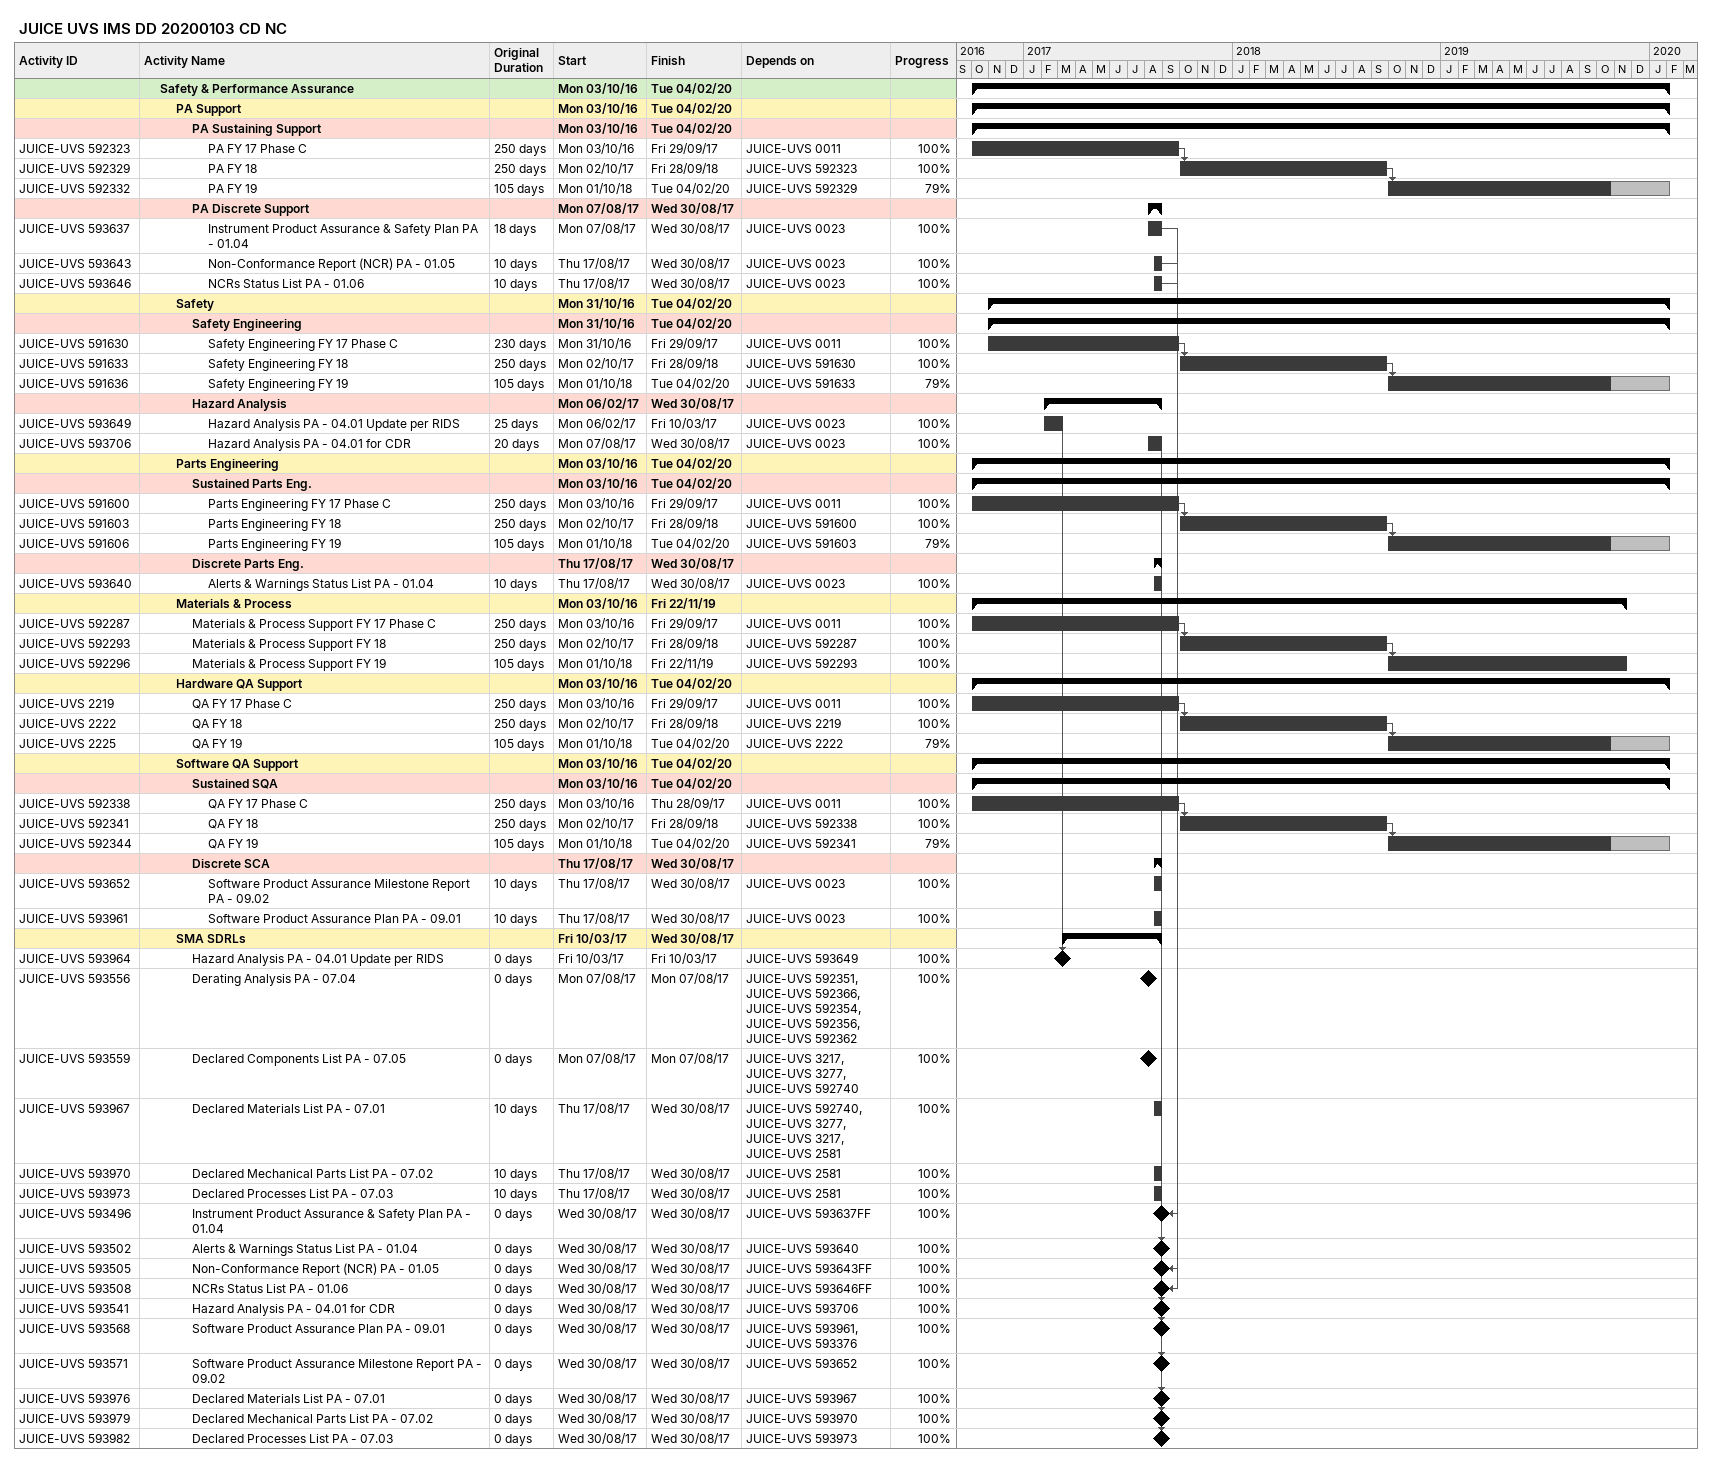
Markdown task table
JUICE UVS IMS DD 20200103 CD NC

| ID | Level | Task | Original duration | Start | Finish | Predecessors | % complete |
|---|---|---|---|---|---|---|---|
|  | 2 | **Safety & Performance Assurance** |  | 2016-10-03 | 2020-02-04 |  |  |
|  | 3 | **PA Support** |  | 2016-10-03 | 2020-02-04 |  |  |
|  | 4 | **PA Sustaining Support** |  | 2016-10-03 | 2020-02-04 |  |  |
| JUICE-UVS 592323 | 5 | PA FY 17 Phase C | 250d | 2016-10-03 | 2017-09-29 | JUICE-UVS 0011 | 100 |
| JUICE-UVS 592329 | 5 | PA FY 18 | 250d | 2017-10-02 | 2018-09-28 | JUICE-UVS 592323 | 100 |
| JUICE-UVS 592332 | 5 | PA FY 19 | 105d | 2018-10-01 | 2020-02-04 | JUICE-UVS 592329 | 79 |
|  | 4 | **PA Discrete Support** |  | 2017-08-07 | 2017-08-30 |  |  |
| JUICE-UVS 593637 | 5 | Instrument Product Assurance & Safety Plan PA - 01.04 | 18d | 2017-08-07 | 2017-08-30 | JUICE-UVS 0023 | 100 |
| JUICE-UVS 593643 | 5 | Non-Conformance Report (NCR) PA - 01.05 | 10d | 2017-08-17 | 2017-08-30 | JUICE-UVS 0023 | 100 |
| JUICE-UVS 593646 | 5 | NCRs Status List PA - 01.06 | 10d | 2017-08-17 | 2017-08-30 | JUICE-UVS 0023 | 100 |
|  | 3 | **Safety** |  | 2016-10-31 | 2020-02-04 |  |  |
|  | 4 | **Safety Engineering** |  | 2016-10-31 | 2020-02-04 |  |  |
| JUICE-UVS 591630 | 5 | Safety Engineering FY 17 Phase C | 230d | 2016-10-31 | 2017-09-29 | JUICE-UVS 0011 | 100 |
| JUICE-UVS 591633 | 5 | Safety Engineering FY 18 | 250d | 2017-10-02 | 2018-09-28 | JUICE-UVS 591630 | 100 |
| JUICE-UVS 591636 | 5 | Safety Engineering FY 19 | 105d | 2018-10-01 | 2020-02-04 | JUICE-UVS 591633 | 79 |
|  | 4 | **Hazard Analysis** |  | 2017-02-06 | 2017-08-30 |  |  |
| JUICE-UVS 593649 | 5 | Hazard Analysis PA - 04.01 Update per RIDS | 25d | 2017-02-06 | 2017-03-10 | JUICE-UVS 0023 | 100 |
| JUICE-UVS 593706 | 5 | Hazard Analysis PA - 04.01 for CDR | 20d | 2017-08-07 | 2017-08-30 | JUICE-UVS 0023 | 100 |
|  | 3 | **Parts Engineering** |  | 2016-10-03 | 2020-02-04 |  |  |
|  | 4 | **Sustained Parts Eng.** |  | 2016-10-03 | 2020-02-04 |  |  |
| JUICE-UVS 591600 | 5 | Parts Engineering FY 17 Phase C | 250d | 2016-10-03 | 2017-09-29 | JUICE-UVS 0011 | 100 |
| JUICE-UVS 591603 | 5 | Parts Engineering FY 18 | 250d | 2017-10-02 | 2018-09-28 | JUICE-UVS 591600 | 100 |
| JUICE-UVS 591606 | 5 | Parts Engineering FY 19 | 105d | 2018-10-01 | 2020-02-04 | JUICE-UVS 591603 | 79 |
|  | 4 | **Discrete Parts Eng.** |  | 2017-08-17 | 2017-08-30 |  |  |
| JUICE-UVS 593640 | 5 | Alerts & Warnings Status List PA - 01.04 | 10d | 2017-08-17 | 2017-08-30 | JUICE-UVS 0023 | 100 |
|  | 3 | **Materials & Process** |  | 2016-10-03 | 2019-11-22 |  |  |
| JUICE-UVS 592287 | 4 | Materials & Process Support FY 17 Phase C | 250d | 2016-10-03 | 2017-09-29 | JUICE-UVS 0011 | 100 |
| JUICE-UVS 592293 | 4 | Materials & Process Support FY 18 | 250d | 2017-10-02 | 2018-09-28 | JUICE-UVS 592287 | 100 |
| JUICE-UVS 592296 | 4 | Materials & Process Support FY 19 | 105d | 2018-10-01 | 2019-11-22 | JUICE-UVS 592293 | 100 |
|  | 3 | **Hardware QA Support** |  | 2016-10-03 | 2020-02-04 |  |  |
| JUICE-UVS 2219 | 4 | QA FY 17 Phase C | 250d | 2016-10-03 | 2017-09-29 | JUICE-UVS 0011 | 100 |
| JUICE-UVS 2222 | 4 | QA FY 18 | 250d | 2017-10-02 | 2018-09-28 | JUICE-UVS 2219 | 100 |
| JUICE-UVS 2225 | 4 | QA FY 19 | 105d | 2018-10-01 | 2020-02-04 | JUICE-UVS 2222 | 79 |
|  | 3 | **Software QA Support** |  | 2016-10-03 | 2020-02-04 |  |  |
|  | 4 | **Sustained SQA** |  | 2016-10-03 | 2020-02-04 |  |  |
| JUICE-UVS 592338 | 5 | QA FY 17 Phase C | 250d | 2016-10-03 | 2017-09-28 | JUICE-UVS 0011 | 100 |
| JUICE-UVS 592341 | 5 | QA FY 18 | 250d | 2017-10-02 | 2018-09-28 | JUICE-UVS 592338 | 100 |
| JUICE-UVS 592344 | 5 | QA FY 19 | 105d | 2018-10-01 | 2020-02-04 | JUICE-UVS 592341 | 79 |
|  | 4 | **Discrete SCA** |  | 2017-08-17 | 2017-08-30 |  |  |
| JUICE-UVS 593652 | 5 | Software Product Assurance Milestone Report PA - 09.02 | 10d | 2017-08-17 | 2017-08-30 | JUICE-UVS 0023 | 100 |
| JUICE-UVS 593961 | 5 | Software Product Assurance Plan PA - 09.01 | 10d | 2017-08-17 | 2017-08-30 | JUICE-UVS 0023 | 100 |
|  | 3 | **SMA SDRLs** |  | 2017-03-10 | 2017-08-30 |  |  |
| JUICE-UVS 593964 | 4 | Hazard Analysis PA - 04.01 Update per RIDS | 0d | 2017-03-10 | 2017-03-10 | JUICE-UVS 593649 | 100 |
| JUICE-UVS 593556 | 4 | Derating Analysis PA - 07.04 | 0d | 2017-08-07 | 2017-08-07 | JUICE-UVS 592351, JUICE-UVS 592366, JUICE-UVS 592354, JUICE-UVS 592356, JUICE-UVS 592362 | 100 |
| JUICE-UVS 593559 | 4 | Declared Components List PA - 07.05 | 0d | 2017-08-07 | 2017-08-07 | JUICE-UVS 3217, JUICE-UVS 3277, JUICE-UVS 592740 | 100 |
| JUICE-UVS 593967 | 4 | Declared Materials List PA - 07.01 | 10d | 2017-08-17 | 2017-08-30 | JUICE-UVS 592740, JUICE-UVS 3277, JUICE-UVS 3217, JUICE-UVS 2581 | 100 |
| JUICE-UVS 593970 | 4 | Declared Mechanical Parts List PA - 07.02 | 10d | 2017-08-17 | 2017-08-30 | JUICE-UVS 2581 | 100 |
| JUICE-UVS 593973 | 4 | Declared Processes List PA - 07.03 | 10d | 2017-08-17 | 2017-08-30 | JUICE-UVS 2581 | 100 |
| JUICE-UVS 593496 | 4 | Instrument Product Assurance & Safety Plan PA - 01.04 | 0d | 2017-08-30 | 2017-08-30 | JUICE-UVS 593637FF | 100 |
| JUICE-UVS 593502 | 4 | Alerts & Warnings Status List PA - 01.04 | 0d | 2017-08-30 | 2017-08-30 | JUICE-UVS 593640 | 100 |
| JUICE-UVS 593505 | 4 | Non-Conformance Report (NCR) PA - 01.05 | 0d | 2017-08-30 | 2017-08-30 | JUICE-UVS 593643FF | 100 |
| JUICE-UVS 593508 | 4 | NCRs Status List PA - 01.06 | 0d | 2017-08-30 | 2017-08-30 | JUICE-UVS 593646FF | 100 |
| JUICE-UVS 593541 | 4 | Hazard Analysis PA - 04.01 for CDR | 0d | 2017-08-30 | 2017-08-30 | JUICE-UVS 593706 | 100 |
| JUICE-UVS 593568 | 4 | Software Product Assurance Plan PA - 09.01 | 0d | 2017-08-30 | 2017-08-30 | JUICE-UVS 593961, JUICE-UVS 593376 | 100 |
| JUICE-UVS 593571 | 4 | Software Product Assurance Milestone Report PA - 09.02 | 0d | 2017-08-30 | 2017-08-30 | JUICE-UVS 593652 | 100 |
| JUICE-UVS 593976 | 4 | Declared Materials List PA - 07.01 | 0d | 2017-08-30 | 2017-08-30 | JUICE-UVS 593967 | 100 |
| JUICE-UVS 593979 | 4 | Declared Mechanical Parts List PA - 07.02 | 0d | 2017-08-30 | 2017-08-30 | JUICE-UVS 593970 | 100 |
| JUICE-UVS 593982 | 4 | Declared Processes List PA - 07.03 | 0d | 2017-08-30 | 2017-08-30 | JUICE-UVS 593973 | 100 |
